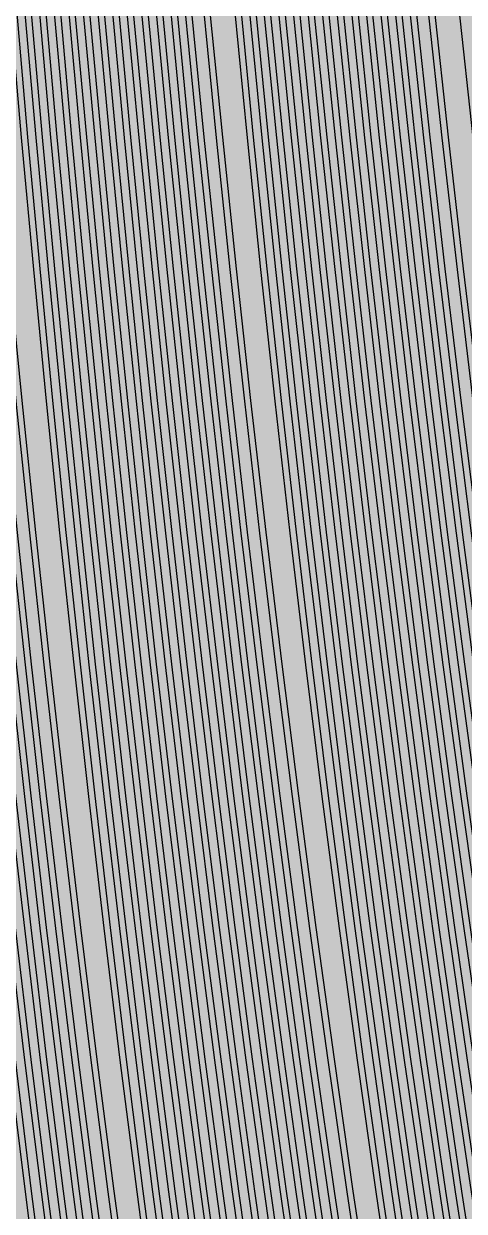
# Model space of a CAD drawing. Header units: metres. Extents: x -7231 to 10969, y -37556 to 1873.
# Drawn here: x 2306 to 2453.3, y -1158.1 to -761.4 of the extents above; entities that cross this region are included whole.
import ezdxf

# ---------------------------------------------------------------- set-up
doc = ezdxf.new("R2010")
doc.units = ezdxf.units.M
doc.layers.add('Metal1', color=4, linetype='CONTINUOUS')
doc.layers.add('Polyimide', color=7, linetype='CONTINUOUS')

msp = doc.modelspace()

# ---------------------------------------------------------------- hatches: boundary and pattern name
at = {"layer": 'Polyimide'}
msp.add_hatch(color=7, dxfattribs=at).paths.add_polyline_path([(4065.69, -468), (4066.67, -501.99), (4068.51, -535.99), (4071.41, -569.99), (4075.54, -603.99), (4081.04, -637.99), (4088.01, -671.99), (4096.52, -705.98), (4106.62, -739.98), (4118.33, -773.98), (4131.63, -807.98), (4146.49, -841.98), (4162.87, -875.98), (4180.68, -909.97), (4199.83, -943.97), (4220.22, -977.97), (4241.73, -1011.97), (4264.21, -1045.97), (4287.52, -1079.96), (4311.51, -1113.96), (4336.01, -1147.96), (4360.86, -1181.96), (4385.88, -1215.96), (4410.89, -1249.96), (4435.74, -1283.95), (4460.24, -1317.95), (4484.23, -1351.95), (4507.54, -1385.95), (4530.02, -1419.95), (4551.53, -1453.94), (4571.92, -1487.94), (4591.07, -1521.94), (4608.88, -1555.94), (4625.26, -1589.94), (4640.12, -1623.94), (4653.42, -1657.93), (4665.13, -1691.93), (4675.23, -1725.93), (4683.74, -1759.93), (4690.71, -1793.93), (4696.21, -1827.93), (4700.34, -1861.92), (4703.24, -1895.92), (4705.08, -1929.92), (4706.06, -1963.92), (4706.44, -1997.92), (4706.5, -2031.91), (4706.5, -4793.02), (4709.95, -4838.39), (4720.22, -4882.71), (4737.08, -4924.98), (4760.13, -4964.2), (4788.85, -4999.49), (4822.58, -5030.03), (4860.53, -5055.12), (4901.85, -5074.18), (4901.85, -5074.18), (4970.68, -5105.23), (5034.7, -5145.26), (5092.76, -5193.54), (5143.8, -5249.19), (5186.89, -5311.2), (5221.24, -5378.44), (5246.23, -5449.69), (5261.41, -5523.66), (5266.5, -5599), (5261.41, -5674.34), (5246.23, -5748.31), (5221.24, -5819.56), (5186.89, -5886.8), (5143.8, -5948.81), (5092.76, -6004.46), (5034.7, -6052.74), (4970.68, -6092.77), (4901.85, -6123.82), (4860.53, -6142.88), (4822.58, -6167.97), (4788.85, -6198.51), (4760.13, -6233.8), (4737.08, -6273.02), (4720.22, -6315.29), (4709.95, -6359.61), (4706.5, -6404.98), (4706.5, -9221.52), (4709.95, -9266.88), (4720.22, -9311.21), (4737.08, -9353.47), (4760.13, -9392.7), (4788.85, -9427.98), (4822.58, -9458.52), (4860.53, -9483.61), (4901.85, -9502.67), (4970.68, -9533.72), (5034.7, -9573.75), (5092.76, -9622.03), (5143.8, -9677.68), (5186.89, -9739.69), (5221.24, -9806.94), (5246.23, -9878.19), (5261.41, -9952.16), (5266.5, -10027.49), (5261.41, -10102.83), (5246.23, -10176.8), (5221.24, -10248.05), (5186.89, -10315.3), (5143.8, -10377.31), (5092.76, -10432.96), (5034.7, -10481.24), (4970.68, -10521.27), (4901.85, -10552.32), (4860.53, -10571.38), (4822.58, -10596.46), (4788.85, -10627), (4760.13, -10662.29), (4737.08, -10701.52), (4720.22, -10743.78), (4709.95, -10788.1), (4706.5, -10833.47), (4706.5, -13650.01), (4709.95, -13695.38), (4720.22, -13739.7), (4737.08, -13781.96), (4760.13, -13821.19), (4788.85, -13856.48), (4822.58, -13887.02), (4860.53, -13912.11), (4901.85, -13931.17), (4970.68, -13962.22), (5034.7, -14002.25), (5092.76, -14050.53), (5143.8, -14106.18), (5186.89, -14168.19), (5221.24, -14235.43), (5246.23, -14306.68), (5261.41, -14380.65), (5266.5, -14455.99), (5261.41, -14531.33), (5246.23, -14605.29), (5221.24, -14676.55), (5186.89, -14743.79), (5143.8, -14805.8), (5092.76, -14861.45), (5034.7, -14909.73), (4970.68, -14949.76), (4901.85, -14980.81), (4860.53, -14999.87), (4822.58, -15024.96), (4788.85, -15055.5), (4760.13, -15090.79), (4737.08, -15130.01), (4720.22, -15172.27), (4709.95, -15216.6), (4706.5, -15261.97), (4706.5, -15455.99), (4720.95, -15750.04), (4764.14, -16041.26), (4835.68, -16326.84), (4934.86, -16604.04), (5060.74, -16870.18), (5212.09, -17122.7), (5387.47, -17359.17), (5585.18, -17577.31), (5803.32, -17775.02), (6039.79, -17950.4), (6292.31, -18101.75), (6558.45, -18227.63), (6835.65, -18326.81), (7121.23, -18398.34), (7412.45, -18441.54), (7706.5, -18455.99), (9969.01, -18455.99), (10047.42, -18459.84), (10125.08, -18471.36), (10201.23, -18490.44), (10275.15, -18516.89), (10346.12, -18550.45), (10413.46, -18590.81), (10476.52, -18637.58), (10534.69, -18690.3), (10587.41, -18748.47), (10634.18, -18811.53), (10674.54, -18878.87), (10708.11, -18949.84), (10734.56, -19023.76), (10753.63, -19099.92), (10765.15, -19177.58), (10769.01, -19255.99), (10769.01, -20895.8), (10730.24, -20951.41), (10694.6, -21009.08), (10662.21, -21068.63), (10633.17, -21129.89), (10607.55, -21192.66), (10585.45, -21256.74), (10566.93, -21321.96), (10552.05, -21388.09), (10540.84, -21454.95), (10533.35, -21522.33), (10529.6, -21590.02), (10529.6, -21657.81), (10533.35, -21725.5), (10540.84, -21792.87), (10552.05, -21859.73), (10566.93, -21925.87), (10585.45, -21991.08), (10607.55, -22055.17), (10633.17, -22117.94), (10662.21, -22179.19), (10694.6, -22238.74), (10730.24, -22296.41), (10769.01, -22352.03), (10769.01, -32454.24), (10728.74, -32510.49), (10691.72, -32568.92), (10658.05, -32629.35), (10627.85, -32691.58), (10601.2, -32755.42), (10578.21, -32820.67), (10558.93, -32887.1), (10543.44, -32954.52), (10531.77, -33022.71), (10523.97, -33091.44), (10520.07, -33160.51), (10520.07, -33229.69), (10523.97, -33298.75), (10531.77, -33367.49), (10543.44, -33435.67), (10558.93, -33503.09), (10578.21, -33569.53), (10601.2, -33634.77), (10627.85, -33698.61), (10658.05, -33760.85), (10691.72, -33821.28), (10728.74, -33879.71), (10769.01, -33935.96), (10769.01, -36556), (10765.15, -36634.41), (10753.63, -36712.07), (10734.56, -36788.23), (10708.11, -36862.15), (10674.54, -36933.12), (10634.18, -37000.46), (10587.41, -37063.51), (10534.69, -37121.69), (10476.52, -37174.41), (10413.46, -37221.18), (10346.12, -37261.54), (10275.15, -37295.1), (10201.23, -37321.55), (10125.08, -37340.63), (10047.42, -37352.15), (9969.01, -37356), (-6231.01, -37356), (-6309.42, -37352.15), (-6387.08, -37340.63), (-6463.23, -37321.55), (-6537.15, -37295.1), (-6608.12, -37261.54), (-6675.46, -37221.18), (-6738.52, -37174.41), (-6796.69, -37121.69), (-6849.41, -37063.51), (-6896.18, -37000.46), (-6936.54, -36933.12), (-6970.11, -36862.15), (-6996.56, -36788.23), (-7015.63, -36712.07), (-7027.15, -36634.41), (-7031.01, -36556), (-7031.01, -33936), (-6990.74, -33879.75), (-6953.7, -33821.31), (-6920.03, -33760.88), (-6889.82, -33698.64), (-6863.18, -33634.8), (-6840.18, -33569.55), (-6820.9, -33503.11), (-6805.4, -33435.69), (-6793.74, -33367.49), (-6785.94, -33298.75), (-6782.03, -33229.68), (-6782.03, -33160.5), (-6785.94, -33091.43), (-6793.74, -33022.69), (-6805.4, -32954.5), (-6820.9, -32887.07), (-6840.18, -32820.63), (-6863.18, -32755.39), (-6889.82, -32691.54), (-6920.03, -32629.3), (-6953.7, -32568.87), (-6990.74, -32510.43), (-7031.01, -32454.18), (-7031.01, -22364.83), (-6990.74, -22308.58), (-6953.7, -22250.14), (-6920.03, -22189.71), (-6889.82, -22127.47), (-6863.18, -22063.62), (-6840.18, -21998.38), (-6820.9, -21931.94), (-6805.4, -21864.51), (-6793.74, -21796.32), (-6785.94, -21727.58), (-6782.03, -21658.51), (-6782.03, -21589.33), (-6785.94, -21520.26), (-6793.74, -21451.52), (-6805.4, -21383.32), (-6820.9, -21315.9), (-6840.18, -21249.46), (-6863.18, -21184.21), (-6889.82, -21120.37), (-6920.03, -21058.13), (-6953.7, -20997.7), (-6990.74, -20939.26), (-7031.01, -20883.01), (-7031.01, -19255.99), (-7027.15, -19177.58), (-7015.63, -19099.92), (-6996.56, -19023.76), (-6970.11, -18949.84), (-6936.54, -18878.87), (-6896.18, -18811.53), (-6849.41, -18748.47), (-6796.69, -18690.3), (-6738.52, -18637.58), (-6675.46, -18590.81), (-6608.12, -18550.45), (-6537.15, -18516.89), (-6463.23, -18490.44), (-6387.08, -18471.36), (-6309.42, -18459.84), (-6231.01, -18455.99), (-3968.5, -18455.99), (-3674.45, -18441.54), (-3383.23, -18398.34), (-3097.65, -18326.81), (-2820.45, -18227.63), (-2554.31, -18101.75), (-2301.79, -17950.4), (-2065.32, -17775.02), (-1847.18, -17577.31), (-1649.47, -17359.17), (-1474.09, -17122.7), (-1322.74, -16870.18), (-1196.86, -16604.04), (-1097.68, -16326.84), (-1026.14, -16041.26), (-982.95, -15750.04), (-968.5, -15455.99), (-968.5, -15261.97), (-971.95, -15216.6), (-982.22, -15172.27), (-999.08, -15130.01), (-1022.13, -15090.79), (-1050.85, -15055.5), (-1084.58, -15024.96), (-1122.53, -14999.87), (-1163.85, -14980.81), (-1232.68, -14949.76), (-1296.7, -14909.73), (-1354.76, -14861.45), (-1405.8, -14805.8), (-1448.89, -14743.79), (-1483.24, -14676.55), (-1508.23, -14605.29), (-1523.41, -14531.33), (-1528.5, -14455.99), (-1523.41, -14380.65), (-1508.23, -14306.68), (-1483.24, -14235.43), (-1448.89, -14168.19), (-1405.8, -14106.18), (-1354.76, -14050.53), (-1296.7, -14002.25), (-1232.68, -13962.22), (-1163.85, -13931.17), (-1122.53, -13912.11), (-1084.58, -13887.02), (-1050.85, -13856.48), (-1022.13, -13821.19), (-999.08, -13781.96), (-982.22, -13739.7), (-971.95, -13695.38), (-968.5, -13650.01), (-968.5, -12309.64), (-971.95, -12264.27), (-982.22, -12219.94), (-999.08, -12177.68), (-1022.13, -12138.46), (-1050.85, -12103.17), (-1084.58, -12072.63), (-1122.53, -12047.54), (-1163.85, -12028.48), (-1232.68, -11997.43), (-1296.7, -11957.4), (-1354.76, -11909.12), (-1405.8, -11853.47), (-1448.89, -11791.46), (-1483.24, -11724.22), (-1508.23, -11652.96), (-1523.41, -11579), (-1528.5, -11503.66), (-1523.41, -11428.32), (-1508.23, -11354.35), (-1483.24, -11283.1), (-1448.89, -11215.86), (-1405.8, -11153.85), (-1354.76, -11098.2), (-1296.7, -11049.92), (-1232.68, -11009.89), (-1163.85, -10978.84), (-1122.53, -10959.78), (-1084.58, -10934.69), (-1050.85, -10904.15), (-1022.13, -10868.86), (-999.08, -10829.63), (-982.22, -10787.37), (-971.95, -10743.05), (-968.5, -10697.68), (-968.5, -9357.31), (-971.95, -9311.94), (-982.22, -9267.62), (-999.08, -9225.35), (-1022.13, -9186.13), (-1050.85, -9150.84), (-1084.58, -9120.3), (-1122.53, -9095.21), (-1163.85, -9076.15), (-1163.85, -9076.15), (-1232.68, -9045.1), (-1296.7, -9005.07), (-1354.76, -8956.79), (-1405.8, -8901.14), (-1448.89, -8839.13), (-1483.24, -8771.89), (-1508.23, -8700.64), (-1523.41, -8626.67), (-1528.5, -8551.33), (-1523.41, -8475.99), (-1508.23, -8402.02), (-1483.24, -8330.77), (-1448.89, -8263.53), (-1405.8, -8201.52), (-1354.76, -8145.87), (-1296.7, -8097.59), (-1232.68, -8057.56), (-1163.85, -8026.51), (-1163.85, -8026.51), (-1122.53, -8007.45), (-1084.58, -7982.36), (-1050.85, -7951.82), (-1022.13, -7916.53), (-999.08, -7877.31), (-982.22, -7835.04), (-971.95, -7790.72), (-968.5, -7745.35), (-968.5, -6404.98), (-971.95, -6359.61), (-982.22, -6315.29), (-999.08, -6273.02), (-1022.13, -6233.8), (-1050.85, -6198.51), (-1084.58, -6167.97), (-1122.53, -6142.88), (-1163.85, -6123.82), (-1163.85, -6123.82), (-1232.68, -6092.77), (-1296.7, -6052.74), (-1354.76, -6004.46), (-1405.8, -5948.81), (-1448.89, -5886.8), (-1483.24, -5819.56), (-1508.23, -5748.31), (-1523.41, -5674.34), (-1528.5, -5599), (-1523.41, -5523.66), (-1508.23, -5449.69), (-1483.24, -5378.44), (-1448.89, -5311.2), (-1405.8, -5249.19), (-1354.76, -5193.54), (-1296.7, -5145.26), (-1232.68, -5105.23), (-1163.85, -5074.18), (-1163.85, -5074.18), (-1122.53, -5055.12), (-1084.58, -5030.03), (-1050.85, -4999.49), (-1022.13, -4964.2), (-999.08, -4924.98), (-982.22, -4882.71), (-971.95, -4838.39), (-968.5, -4793.02), (-968.5, -2031.91), (-968.44, -1997.92), (-968.06, -1963.92), (-967.05, -1929.92), (-965.18, -1895.92), (-962.22, -1861.92), (-958.01, -1827.93), (-952.41, -1793.93), (-945.31, -1759.93), (-936.64, -1725.93), (-926.35, -1691.93), (-914.43, -1657.93), (-900.88, -1623.94), (-885.74, -1589.94), (-869.05, -1555.94), (-850.91, -1521.94), (-831.4, -1487.94), (-810.63, -1453.94), (-788.72, -1419.95), (-765.82, -1385.95), (-742.07, -1351.95), (-717.63, -1317.95), (-692.67, -1283.95), (-667.36, -1249.96), (-641.88, -1215.96), (-616.39, -1181.96), (-591.08, -1147.96), (-566.12, -1113.96), (-541.68, -1079.96), (-517.93, -1045.97), (-495.03, -1011.97), (-473.12, -977.97), (-452.35, -943.97), (-432.84, -909.97), (-414.7, -875.98), (-398.01, -841.98), (-382.87, -807.98), (-369.32, -773.98), (-357.4, -739.98), (-347.11, -705.98), (-338.44, -671.99), (-331.34, -637.99), (-325.74, -603.99), (-321.53, -569.99), (-318.57, -535.99), (-316.7, -501.99), (-315.69, -468), (-315.31, -434), (-315.25, -400), (-315.25, 401), (-315.25, 451), (-315.25, 1644), (-270.25, 1644), (-270.03, 1637.13), (-269.35, 1630.29), (-268.23, 1623.52), (-266.67, 1616.82), (-264.68, 1610.25), (-262.26, 1603.82), (-259.42, 1597.56), (-256.18, 1591.5), (-252.55, 1585.67), (-248.55, 1580.08), (-244.19, 1574.77), (-239.5, 1569.75), (-234.48, 1565.06), (-229.17, 1560.7), (-223.58, 1556.7), (-217.75, 1553.07), (-211.69, 1549.83), (-205.43, 1546.99), (-199, 1544.57), (-192.43, 1542.58), (-185.73, 1541.02), (-178.96, 1539.9), (-172.12, 1539.22), (-165.25, 1539), (-158.38, 1539.22), (-151.54, 1539.9), (-144.77, 1541.02), (-138.07, 1542.58), (-131.5, 1544.57), (-125.07, 1546.99), (-118.81, 1549.83), (-112.75, 1553.07), (-106.92, 1556.7), (-101.33, 1560.7), (-96.02, 1565.06), (-91, 1569.75), (-86.31, 1574.77), (-81.95, 1580.08), (-77.95, 1585.67), (-74.32, 1591.5), (-71.08, 1597.56), (-68.24, 1603.82), (-65.82, 1610.25), (-63.83, 1616.82), (-62.27, 1623.52), (-61.15, 1630.29), (-60.47, 1637.13), (-60.25, 1644), (1853, 1644), (1853, 1573), (3815.25, 1573), (3815.46, 1579.54), (3816.11, 1586.05), (3817.17, 1592.51), (3818.66, 1598.88), (3820.56, 1605.14), (3822.86, 1611.27), (3825.56, 1617.23), (3828.65, 1623), (3832.1, 1628.56), (3835.91, 1633.88), (3840.07, 1638.93), (3844.54, 1643.71), (3849.32, 1648.18), (3854.37, 1652.34), (3859.69, 1656.15), (3865.25, 1659.6), (3871.02, 1662.69), (3876.98, 1665.39), (3883.11, 1667.69), (3889.37, 1669.59), (3895.74, 1671.08), (3902.2, 1672.14), (3908.71, 1672.79), (3915.25, 1673), (3921.79, 1672.79), (3928.3, 1672.14), (3934.76, 1671.08), (3941.13, 1669.59), (3947.39, 1667.69), (3953.52, 1665.39), (3959.48, 1662.69), (3965.25, 1659.6), (3970.81, 1656.15), (3976.13, 1652.34), (3981.18, 1648.18), (3985.96, 1643.71), (3990.43, 1638.93), (3994.59, 1633.88), (3998.4, 1628.56), (4001.85, 1623), (4004.94, 1617.23), (4007.64, 1611.27), (4009.94, 1605.14), (4011.84, 1598.88), (4013.33, 1592.51), (4014.39, 1586.05), (4015.04, 1579.54), (4015.25, 1573), (4065.25, 1573), (4065.25, 451), (4065.25, 401), (4065.25, -400), (4065.31, -434), (4065.69, -468)])

# ---------------------------------------------------------------- linework, layer by layer
at = {"layer": 'Metal1'}
for points in [[(2343.87, -1415.8), (2337.08, -1371.78), (2330.52, -1327.75), (2324.19, -1283.73), (2318.09, -1239.71), (2312.22, -1195.68), (2306.57, -1151.66), (2301.14, -1107.63), (2295.93, -1063.61), (2290.94, -1019.59), (2286.16, -975.56), (2281.59, -931.54), (2277.23, -887.52), (2273.08, -843.49), (2269.13, -799.47), (2265.39, -755.44)], [(2267.38, -755.28), (2271.12, -799.29), (2275.07, -843.31), (2279.22, -887.32), (2283.58, -931.34), (2288.15, -975.35), (2292.93, -1019.37), (2297.92, -1063.38), (2303.13, -1107.39), (2308.55, -1151.41), (2314.2, -1195.42), (2320.07, -1239.44), (2326.17, -1283.45), (2332.5, -1327.46), (2339.05, -1371.48), (2345.84, -1415.49)], [(2349.6, -1415.8), (2342.74, -1371.78), (2336.1, -1327.76), (2329.71, -1283.73), (2323.54, -1239.71), (2317.61, -1195.68), (2311.9, -1151.66), (2306.41, -1107.64), (2301.14, -1063.61), (2296.09, -1019.59), (2291.26, -975.56), (2286.64, -931.54), (2282.23, -887.52), (2278.03, -843.49), (2274.04, -799.47), (2270.26, -755.45)], [(2272.25, -755.28), (2276.04, -799.29), (2280.03, -843.31), (2284.22, -887.32), (2288.63, -931.34), (2293.25, -975.35), (2298.08, -1019.36), (2303.13, -1063.38), (2308.39, -1107.39), (2313.88, -1151.41), (2319.59, -1195.42), (2325.52, -1239.44), (2331.69, -1283.45), (2338.08, -1327.46), (2344.71, -1371.48), (2351.58, -1415.49)], [(2355.34, -1415.81), (2348.39, -1371.78), (2341.69, -1327.76), (2335.23, -1283.73), (2328.99, -1239.71), (2322.99, -1195.69), (2317.22, -1151.66), (2311.67, -1107.64), (2306.35, -1063.61), (2301.25, -1019.59), (2296.36, -975.57), (2291.69, -931.54), (2287.24, -887.52), (2282.99, -843.49), (2278.96, -799.47), (2275.13, -755.45)], [(2277.13, -755.28), (2280.95, -799.29), (2284.98, -843.31), (2289.23, -887.32), (2293.68, -931.34), (2298.35, -975.35), (2303.23, -1019.36), (2308.34, -1063.38), (2313.66, -1107.39), (2319.2, -1151.41), (2324.98, -1195.42), (2330.98, -1239.43), (2337.21, -1283.45), (2343.67, -1327.46), (2350.37, -1371.48), (2357.31, -1415.49)], [(2361.07, -1415.81), (2354.05, -1371.78), (2347.28, -1327.76), (2340.74, -1283.73), (2334.45, -1239.71), (2328.38, -1195.69), (2322.55, -1151.66), (2316.94, -1107.64), (2311.56, -1063.61), (2306.4, -1019.59), (2301.46, -975.57), (2296.74, -931.54), (2292.24, -887.52), (2287.95, -843.49), (2283.87, -799.47), (2280.01, -755.45)], [(2282, -755.28), (2285.87, -799.29), (2289.94, -843.31), (2294.23, -887.32), (2298.73, -931.33), (2303.45, -975.35), (2308.39, -1019.36), (2313.54, -1063.38), (2318.92, -1107.39), (2324.53, -1151.4), (2330.36, -1195.42), (2336.43, -1239.43), (2342.72, -1283.45), (2349.26, -1327.46), (2356.03, -1371.47), (2363.04, -1415.49)], [(2366.8, -1415.81), (2359.71, -1371.79), (2352.87, -1327.76), (2346.26, -1283.74), (2339.9, -1239.71), (2333.77, -1195.69), (2327.87, -1151.66), (2322.2, -1107.64), (2316.77, -1063.62), (2311.55, -1019.59), (2306.56, -975.57), (2301.79, -931.54), (2297.24, -887.52), (2292.91, -843.5), (2288.79, -799.47), (2284.88, -755.45)], [(2286.87, -755.28), (2290.78, -799.29), (2294.9, -843.3), (2299.23, -887.32), (2303.78, -931.33), (2308.55, -975.35), (2313.54, -1019.36), (2318.75, -1063.38), (2324.19, -1107.39), (2329.85, -1151.4), (2335.75, -1195.42), (2341.88, -1239.43), (2348.24, -1283.45), (2354.84, -1327.46), (2361.69, -1371.47), (2368.78, -1415.49)], [(2373.3, -1415.81), (2366.18, -1371.79), (2359.3, -1327.76), (2352.67, -1283.74), (2346.28, -1239.71), (2340.12, -1195.69), (2334.2, -1151.66), (2328.51, -1107.64), (2323.05, -1063.62), (2317.81, -1019.59), (2312.8, -975.57), (2308.01, -931.54), (2303.44, -887.52), (2299.09, -843.5), (2294.95, -799.47), (2291.03, -755.45)], [(2293.02, -755.28), (2296.95, -799.29), (2301.08, -843.3), (2305.43, -887.32), (2310, -931.33), (2314.79, -975.35), (2319.8, -1019.36), (2325.03, -1063.37), (2330.49, -1107.39), (2336.18, -1151.4), (2342.1, -1195.42), (2348.26, -1239.43), (2354.65, -1283.44), (2361.28, -1327.46), (2368.15, -1371.47), (2375.27, -1415.49)], [(2382.32, -1415.81), (2375.32, -1371.78), (2368.56, -1327.76), (2362.04, -1283.73), (2355.76, -1239.71), (2349.7, -1195.69), (2343.88, -1151.66), (2338.29, -1107.64), (2332.92, -1063.61), (2327.77, -1019.59), (2322.84, -975.57), (2318.13, -931.54), (2313.64, -887.52), (2309.36, -843.49), (2305.29, -799.47), (2301.43, -755.45)], [(2303.43, -755.28), (2307.28, -799.29), (2311.35, -843.31), (2315.63, -887.32), (2320.12, -931.33), (2324.83, -975.35), (2329.76, -1019.36), (2334.9, -1063.38), (2340.27, -1107.39), (2345.86, -1151.4), (2351.68, -1195.42), (2357.74, -1239.43), (2364.02, -1283.45), (2370.54, -1327.46), (2377.3, -1371.47), (2384.3, -1415.49)], [(2388.06, -1415.81), (2380.98, -1371.78), (2374.15, -1327.76), (2367.56, -1283.74), (2361.21, -1239.71), (2355.09, -1195.69), (2349.21, -1151.66), (2343.55, -1107.64), (2338.12, -1063.62), (2332.92, -1019.59), (2327.94, -975.57), (2323.18, -931.54), (2318.64, -887.52), (2314.32, -843.5), (2310.21, -799.47), (2306.31, -755.45)], [(2308.3, -755.28), (2312.2, -799.29), (2316.31, -843.3), (2320.63, -887.32), (2325.17, -931.33), (2329.93, -975.35), (2334.91, -1019.36), (2340.11, -1063.38), (2345.54, -1107.39), (2351.19, -1151.4), (2357.07, -1195.42), (2363.19, -1239.43), (2369.54, -1283.45), (2376.13, -1327.46), (2382.96, -1371.47), (2390.03, -1415.49)], [(2393.79, -1415.81), (2386.64, -1371.79), (2379.74, -1327.76), (2373.08, -1283.74), (2366.66, -1239.71), (2360.48, -1195.69), (2354.53, -1151.66), (2348.82, -1107.64), (2343.33, -1063.62), (2338.08, -1019.59), (2333.04, -975.57), (2328.23, -931.54), (2323.65, -887.52), (2319.28, -843.5), (2315.12, -799.47), (2311.18, -755.45)], [(2313.17, -755.28), (2317.11, -799.29), (2321.27, -843.3), (2325.64, -887.32), (2330.22, -931.33), (2335.03, -975.35), (2340.06, -1019.36), (2345.32, -1063.37), (2350.8, -1107.39), (2356.51, -1151.4), (2362.46, -1195.42), (2368.64, -1239.43), (2375.06, -1283.44), (2381.71, -1327.46), (2388.62, -1371.47), (2395.76, -1415.48)], [(2399.52, -1415.81), (2392.3, -1371.79), (2385.32, -1327.76), (2378.59, -1283.74), (2372.11, -1239.71), (2365.86, -1195.69), (2359.86, -1151.67), (2354.08, -1107.64), (2348.54, -1063.62), (2343.23, -1019.59), (2338.15, -975.57), (2333.29, -931.55), (2328.65, -887.52), (2324.23, -843.5), (2320.04, -799.47), (2316.05, -755.45)], [(2318.05, -755.27), (2322.03, -799.29), (2326.22, -843.3), (2330.64, -887.32), (2335.27, -931.33), (2340.13, -975.35), (2345.22, -1019.36), (2350.53, -1063.37), (2356.07, -1107.39), (2361.84, -1151.4), (2367.84, -1195.41), (2374.09, -1239.43), (2380.57, -1283.44), (2387.3, -1327.46), (2394.27, -1371.47), (2401.5, -1415.48)], [(2405.26, -1415.81), (2397.96, -1371.79), (2390.91, -1327.77), (2384.11, -1283.74), (2377.56, -1239.72), (2371.25, -1195.69), (2365.18, -1151.67), (2359.35, -1107.64), (2353.75, -1063.62), (2348.38, -1019.59), (2343.25, -975.57), (2338.34, -931.55), (2333.65, -887.52), (2329.19, -843.5), (2324.95, -799.47), (2320.93, -755.45)], [(2322.92, -755.27), (2326.94, -799.29), (2331.18, -843.3), (2335.64, -887.32), (2340.33, -931.33), (2345.23, -975.34), (2350.37, -1019.36), (2355.73, -1063.37), (2361.33, -1107.39), (2367.16, -1151.4), (2373.23, -1195.41), (2379.54, -1239.43), (2386.09, -1283.44), (2392.89, -1327.45), (2399.93, -1371.47), (2407.23, -1415.48)], [(2410.99, -1415.82), (2403.62, -1371.79), (2396.5, -1327.77), (2389.63, -1283.74), (2383.01, -1239.72), (2376.64, -1195.69), (2370.51, -1151.67), (2364.61, -1107.64), (2358.96, -1063.62), (2353.54, -1019.6), (2348.35, -975.57), (2343.39, -931.55), (2338.66, -887.52), (2334.15, -843.5), (2329.87, -799.48), (2325.8, -755.45)], [(2327.79, -755.27), (2331.86, -799.29), (2336.14, -843.3), (2340.65, -887.31), (2345.38, -931.33), (2350.34, -975.34), (2355.52, -1019.36), (2360.94, -1063.37), (2366.6, -1107.38), (2372.49, -1151.4), (2378.62, -1195.41), (2384.99, -1239.43), (2391.61, -1283.44), (2398.47, -1327.45), (2405.59, -1371.47), (2412.96, -1415.48)], [(2416.73, -1415.82), (2409.28, -1371.79), (2402.09, -1327.77), (2395.15, -1283.74), (2388.46, -1239.72), (2382.02, -1195.69), (2375.83, -1151.67), (2369.88, -1107.65), (2364.17, -1063.62), (2358.69, -1019.6), (2353.45, -975.57), (2348.44, -931.55), (2343.66, -887.52), (2339.11, -843.5), (2334.78, -799.48), (2330.68, -755.45)], [(2332.67, -755.27), (2336.77, -799.29), (2341.1, -843.3), (2345.65, -887.31), (2350.43, -931.33), (2355.44, -975.34), (2360.68, -1019.36), (2366.15, -1063.37), (2371.86, -1107.38), (2377.81, -1151.4), (2384, -1195.41), (2390.44, -1239.42), (2397.13, -1283.44), (2404.06, -1327.45), (2411.25, -1371.46), (2418.7, -1415.48)], [(2422.46, -1415.82), (2414.94, -1371.79), (2407.67, -1327.77), (2400.67, -1283.75), (2393.91, -1239.72), (2387.41, -1195.7), (2381.16, -1151.67), (2375.14, -1107.65), (2369.38, -1063.62), (2363.85, -1019.6), (2358.55, -975.57), (2353.49, -931.55), (2348.66, -887.53), (2344.07, -843.5), (2339.7, -799.48), (2335.55, -755.45)], [(2337.54, -755.27), (2341.69, -799.28), (2346.06, -843.3), (2350.65, -887.31), (2355.48, -931.33), (2360.54, -975.34), (2365.83, -1019.35), (2371.36, -1063.37), (2377.13, -1107.38), (2383.14, -1151.4), (2389.39, -1195.41), (2395.89, -1239.42), (2402.64, -1283.44), (2409.65, -1327.45), (2416.91, -1371.46), (2424.43, -1415.48)], [(2428.19, -1415.82), (2420.6, -1371.8), (2413.26, -1327.77), (2406.19, -1283.75), (2399.37, -1239.72), (2392.8, -1195.7), (2386.48, -1151.67), (2380.41, -1107.65), (2374.58, -1063.62), (2369, -1019.6), (2363.65, -975.58), (2358.54, -931.55), (2353.67, -887.53), (2349.02, -843.5), (2344.61, -799.48), (2340.42, -755.45)], [(2342.42, -755.27), (2346.6, -799.28), (2351.01, -843.3), (2355.66, -887.31), (2360.53, -931.33), (2365.64, -975.34), (2370.98, -1019.35), (2376.57, -1063.37), (2382.39, -1107.38), (2388.46, -1151.39), (2394.78, -1195.41), (2401.34, -1239.42), (2408.16, -1283.43), (2415.23, -1327.45), (2422.57, -1371.46), (2430.16, -1415.47)], [(2433.93, -1415.82), (2426.25, -1371.8), (2418.85, -1327.77), (2411.7, -1283.75), (2404.82, -1239.72), (2398.19, -1195.7), (2391.81, -1151.67), (2385.68, -1107.65), (2379.79, -1063.63), (2374.15, -1019.6), (2368.75, -975.58), (2363.59, -931.55), (2358.67, -887.53), (2353.98, -843.5), (2349.53, -799.48), (2345.3, -755.46)], [(2347.29, -755.27), (2351.52, -799.28), (2355.97, -843.3), (2360.66, -887.31), (2365.58, -931.32), (2370.74, -975.34), (2376.14, -1019.35), (2381.78, -1063.37), (2387.66, -1107.38), (2393.79, -1151.39), (2400.16, -1195.41), (2406.79, -1239.42), (2413.68, -1283.43), (2420.82, -1327.45), (2428.23, -1371.46), (2435.9, -1415.47)], [(2439.66, -1415.82), (2431.91, -1371.8), (2424.44, -1327.77), (2417.22, -1283.75), (2410.27, -1239.72), (2403.57, -1195.7), (2397.13, -1151.68), (2390.94, -1107.65), (2385, -1063.63), (2379.31, -1019.6), (2373.86, -975.58), (2368.65, -931.55), (2363.68, -887.53), (2358.94, -843.5), (2354.44, -799.48), (2350.17, -755.46)], [(2352.16, -755.27), (2356.43, -799.28), (2360.93, -843.3), (2365.66, -887.31), (2370.63, -931.32), (2375.84, -975.34), (2381.29, -1019.35), (2386.98, -1063.36), (2392.92, -1107.38), (2399.11, -1151.39), (2405.55, -1195.41), (2412.24, -1239.42), (2419.2, -1283.43), (2426.41, -1327.45), (2433.88, -1371.46), (2441.63, -1415.47)], [(2445.39, -1415.83), (2437.57, -1371.8), (2430.02, -1327.78), (2422.74, -1283.75), (2415.72, -1239.73), (2408.96, -1195.7), (2402.46, -1151.68), (2396.21, -1107.65), (2390.21, -1063.63), (2384.46, -1019.6), (2378.96, -975.58), (2373.7, -931.55), (2368.68, -887.53), (2363.9, -843.51), (2359.36, -799.48), (2355.05, -755.46)], [(2357.04, -755.27), (2361.35, -799.28), (2365.89, -843.29), (2370.67, -887.31), (2375.68, -931.32), (2380.94, -975.34), (2386.44, -1019.35), (2392.19, -1063.36), (2398.19, -1107.38), (2404.44, -1151.39), (2410.94, -1195.4), (2417.7, -1239.42), (2424.71, -1283.43), (2432, -1327.44), (2439.54, -1371.46), (2447.36, -1415.47)], [(2451.13, -1415.83), (2443.23, -1371.8), (2435.61, -1327.78), (2428.26, -1283.75), (2421.17, -1239.73), (2414.35, -1195.7), (2407.78, -1151.68), (2401.47, -1107.65), (2395.42, -1063.63), (2389.61, -1019.6), (2384.06, -975.58), (2378.75, -931.56), (2373.68, -887.53), (2368.86, -843.51), (2364.27, -799.48), (2359.92, -755.46)], [(2361.91, -755.27), (2366.26, -799.28), (2370.85, -843.29), (2375.67, -887.31), (2380.74, -931.32), (2386.04, -975.33), (2391.6, -1019.35), (2397.4, -1063.36), (2403.45, -1107.38), (2409.76, -1151.39), (2416.32, -1195.4), (2423.15, -1239.42), (2430.23, -1283.43), (2437.58, -1327.44), (2445.2, -1371.46), (2453.09, -1415.47)], [(2457.62, -1415.83), (2449.7, -1371.8), (2442.05, -1327.78), (2434.67, -1283.75), (2427.55, -1239.73), (2420.7, -1195.7), (2414.11, -1151.68), (2407.78, -1107.65), (2401.7, -1063.63), (2395.88, -1019.6), (2390.3, -975.58), (2384.97, -931.56), (2379.88, -887.53), (2375.04, -843.51), (2370.44, -799.48), (2366.07, -755.46)], [(2368.06, -755.27), (2372.43, -799.28), (2377.03, -843.29), (2381.87, -887.31), (2386.96, -931.32), (2392.28, -975.33), (2397.86, -1019.35), (2403.68, -1063.36), (2409.76, -1107.37), (2416.09, -1151.39), (2422.68, -1195.4), (2429.53, -1239.42), (2436.64, -1283.43), (2444.02, -1327.44), (2451.67, -1371.45), (2459.59, -1415.47)], [(2466.65, -1415.83), (2458.84, -1371.8), (2451.31, -1327.78), (2444.04, -1283.75), (2437.03, -1239.73), (2430.28, -1195.7), (2423.79, -1151.68), (2417.55, -1107.65), (2411.57, -1063.63), (2405.83, -1019.6), (2400.34, -975.58), (2395.09, -931.55), (2390.08, -887.53), (2385.31, -843.51), (2380.77, -799.48), (2376.47, -755.46)], [(2378.46, -755.27), (2382.76, -799.28), (2387.3, -843.3), (2392.07, -887.31), (2397.07, -931.32), (2402.32, -975.34), (2407.81, -1019.35), (2413.55, -1063.36), (2419.54, -1107.38), (2425.77, -1151.39), (2432.26, -1195.4), (2439.01, -1239.42), (2446.01, -1283.43), (2453.28, -1327.44), (2460.81, -1371.46), (2468.61, -1415.47)], [(2472.38, -1415.83), (2464.5, -1371.8), (2456.89, -1327.78), (2449.55, -1283.75), (2442.48, -1239.73), (2435.67, -1195.7), (2429.12, -1151.68), (2422.82, -1107.65), (2416.78, -1063.63), (2410.98, -1019.6), (2405.44, -975.58), (2400.14, -931.56), (2395.08, -887.53), (2390.27, -843.51), (2385.69, -799.48), (2381.35, -755.46)], [(2383.34, -755.27), (2387.68, -799.28), (2392.25, -843.29), (2397.07, -887.31), (2402.12, -931.32), (2407.42, -975.34), (2412.97, -1019.35), (2418.76, -1063.36), (2424.8, -1107.38), (2431.1, -1151.39), (2437.65, -1195.4), (2444.46, -1239.42), (2451.53, -1283.43), (2458.86, -1327.44), (2466.47, -1371.46), (2474.35, -1415.47)], [(2478.11, -1415.83), (2470.16, -1371.8), (2462.48, -1327.78), (2455.07, -1283.75), (2447.93, -1239.73), (2441.06, -1195.7), (2434.44, -1151.68), (2428.09, -1107.65), (2421.99, -1063.63), (2416.14, -1019.61), (2410.54, -975.58), (2405.19, -931.56), (2400.09, -887.53), (2395.22, -843.51), (2390.6, -799.48), (2386.22, -755.46)], [(2388.21, -755.27), (2392.59, -799.28), (2397.21, -843.29), (2402.07, -887.31), (2407.18, -931.32), (2412.52, -975.33), (2418.12, -1019.35), (2423.97, -1063.36), (2430.07, -1107.37), (2436.42, -1151.39), (2443.03, -1195.4), (2449.91, -1239.41), (2457.05, -1283.43), (2464.45, -1327.44), (2472.13, -1371.45), (2480.08, -1415.47)], [(2483.85, -1415.83), (2475.82, -1371.81), (2468.07, -1327.78), (2460.59, -1283.76), (2453.38, -1239.73), (2446.44, -1195.71), (2439.77, -1151.68), (2433.35, -1107.66), (2427.19, -1063.63), (2421.29, -1019.61), (2415.64, -975.58), (2410.24, -931.56), (2405.09, -887.53), (2400.18, -843.51), (2395.52, -799.48), (2391.09, -755.46)], [(2393.08, -755.26), (2397.51, -799.28), (2402.17, -843.29), (2407.08, -887.31), (2412.23, -931.32), (2417.63, -975.33), (2423.27, -1019.35), (2429.18, -1063.36), (2435.33, -1107.37), (2441.74, -1151.39), (2448.42, -1195.4), (2455.36, -1239.41), (2462.56, -1283.43), (2470.04, -1327.44), (2477.79, -1371.45), (2485.81, -1415.47)], [(2489.58, -1415.83), (2481.48, -1371.81), (2473.66, -1327.78), (2466.11, -1283.76), (2458.83, -1239.73), (2451.83, -1195.71), (2445.09, -1151.68), (2438.62, -1107.66), (2432.4, -1063.63), (2426.45, -1019.61), (2420.74, -975.58), (2415.29, -931.56), (2410.09, -887.53), (2405.14, -843.51), (2400.43, -799.48), (2395.97, -755.46)], [(2397.96, -755.26), (2402.42, -799.28), (2407.13, -843.29), (2412.08, -887.3), (2417.28, -931.32), (2422.73, -975.33), (2428.43, -1019.35), (2434.38, -1063.36), (2440.6, -1107.37), (2447.07, -1151.39), (2453.81, -1195.4), (2460.81, -1239.41), (2468.08, -1283.42), (2475.63, -1327.44), (2483.45, -1371.45), (2491.55, -1415.46)], [(2495.32, -1415.83), (2487.14, -1371.81), (2479.24, -1327.78), (2471.63, -1283.76), (2464.29, -1239.73), (2457.22, -1195.71), (2450.42, -1151.68), (2443.88, -1107.66), (2437.61, -1063.63), (2431.6, -1019.61), (2425.84, -975.58), (2420.34, -931.56), (2415.1, -887.53), (2410.1, -843.51), (2405.35, -799.49), (2400.84, -755.46)], [(2402.83, -755.26), (2407.34, -799.28), (2412.09, -843.29), (2417.08, -887.3), (2422.33, -931.32), (2427.83, -975.33), (2433.58, -1019.34), (2439.59, -1063.36), (2445.86, -1107.37), (2452.39, -1151.38), (2459.19, -1195.4), (2466.26, -1239.41), (2473.6, -1283.42), (2481.21, -1327.44), (2489.11, -1371.45), (2497.28, -1415.46)], [(2501.05, -1415.84), (2492.8, -1371.81), (2484.83, -1327.78), (2477.14, -1283.76), (2469.74, -1239.73), (2462.6, -1195.71), (2455.74, -1151.68), (2449.15, -1107.66), (2442.82, -1063.63), (2436.75, -1019.61), (2430.95, -975.59), (2425.4, -931.56), (2420.1, -887.54), (2415.06, -843.51), (2410.26, -799.49), (2405.72, -755.46)], [(2407.71, -755.26), (2412.25, -799.28), (2417.04, -843.29), (2422.09, -887.3), (2427.38, -931.32), (2432.93, -975.33), (2438.73, -1019.34), (2444.8, -1063.36), (2451.13, -1107.37), (2457.72, -1151.38), (2464.58, -1195.4), (2471.71, -1239.41), (2479.12, -1283.42), (2486.8, -1327.43), (2494.76, -1371.45), (2503.01, -1415.46)], [(2506.78, -1415.84), (2498.46, -1371.81), (2490.42, -1327.79), (2482.66, -1283.76), (2475.19, -1239.74), (2467.99, -1195.71), (2461.07, -1151.69), (2454.41, -1107.66), (2448.03, -1063.64), (2441.91, -1019.61), (2436.05, -975.59), (2430.45, -931.56), (2425.1, -887.54), (2420.01, -843.51), (2415.18, -799.49), (2410.59, -755.46)], [(2412.58, -755.26), (2417.17, -799.27), (2422, -843.29), (2427.09, -887.3), (2432.43, -931.31), (2438.03, -975.33), (2443.89, -1019.34), (2450.01, -1063.35), (2456.39, -1107.37), (2463.04, -1151.38), (2469.97, -1195.39), (2477.16, -1239.41), (2484.63, -1283.42), (2492.39, -1327.43), (2500.42, -1371.45), (2508.75, -1415.46)], [(2512.52, -1415.84), (2504.12, -1371.81), (2496.01, -1327.79), (2488.18, -1283.76), (2480.64, -1239.74), (2473.38, -1195.71), (2466.39, -1151.69), (2459.68, -1107.66), (2453.24, -1063.64), (2447.06, -1019.61), (2441.15, -975.59), (2435.5, -931.56), (2430.11, -887.54), (2424.97, -843.51), (2420.09, -799.49), (2415.46, -755.46)], [(2417.45, -755.26), (2422.08, -799.27), (2426.96, -843.29), (2432.09, -887.3), (2437.48, -931.31), (2443.13, -975.33), (2449.04, -1019.34), (2455.22, -1063.35), (2461.66, -1107.37), (2468.37, -1151.38), (2475.35, -1195.39), (2482.61, -1239.41), (2490.15, -1283.42), (2497.97, -1327.43), (2506.08, -1371.44), (2514.48, -1415.46)], [(2518.25, -1415.84), (2509.77, -1371.81), (2501.59, -1327.79), (2493.7, -1283.76), (2486.09, -1239.74), (2478.76, -1195.71), (2471.72, -1151.69), (2464.94, -1107.66), (2458.45, -1063.64), (2452.21, -1019.61), (2446.25, -975.59), (2440.55, -931.56), (2435.11, -887.54), (2429.93, -843.51), (2425.01, -799.49), (2420.34, -755.46)], [(2422.33, -755.26), (2426.99, -799.27), (2431.92, -843.29), (2437.1, -887.3), (2442.53, -931.31), (2448.23, -975.33), (2454.2, -1019.34), (2460.42, -1063.35), (2466.92, -1107.37), (2473.69, -1151.38), (2480.74, -1195.39), (2488.06, -1239.4), (2495.67, -1283.42), (2503.56, -1327.43), (2511.74, -1371.44), (2520.21, -1415.46)], [(2523.98, -1415.84), (2515.43, -1371.82), (2507.18, -1327.79), (2499.22, -1283.77), (2491.54, -1239.74), (2484.15, -1195.72), (2477.04, -1151.69), (2470.21, -1107.66), (2463.65, -1063.64), (2457.37, -1019.61), (2451.35, -975.59), (2445.6, -931.56), (2440.11, -887.54), (2434.89, -843.52), (2429.92, -799.49), (2425.21, -755.47)], [(2427.2, -755.26), (2431.91, -799.27), (2436.88, -843.29), (2442.1, -887.3), (2447.59, -931.31), (2453.33, -975.32), (2459.35, -1019.34), (2465.63, -1063.35), (2472.19, -1107.36), (2479.02, -1151.38), (2486.13, -1195.39), (2493.51, -1239.4), (2501.19, -1283.42), (2509.15, -1327.43), (2517.4, -1371.44), (2525.95, -1415.45)], [(2529.72, -1415.84), (2521.09, -1371.82), (2512.77, -1327.79), (2504.74, -1283.77), (2496.99, -1239.74), (2489.54, -1195.72), (2482.37, -1151.69), (2475.48, -1107.67), (2468.86, -1063.64), (2462.52, -1019.62), (2456.45, -975.59), (2450.65, -931.57), (2445.12, -887.54), (2439.85, -843.52), (2434.84, -799.49), (2430.08, -755.47)], [(2432.07, -755.26), (2436.82, -799.27), (2441.83, -843.28), (2447.1, -887.3), (2452.64, -931.31), (2458.44, -975.32), (2464.5, -1019.34), (2470.84, -1063.35), (2477.45, -1107.36), (2484.34, -1151.38), (2491.51, -1195.39), (2498.96, -1239.4), (2506.7, -1283.41), (2514.73, -1327.43), (2523.06, -1371.44), (2531.68, -1415.45)], [(2535.45, -1415.84), (2526.75, -1371.82), (2518.35, -1327.79), (2510.25, -1283.77), (2502.44, -1239.74), (2494.93, -1195.72), (2487.69, -1151.69), (2480.74, -1107.67), (2474.07, -1063.64), (2467.68, -1019.62), (2461.55, -975.59), (2455.7, -931.57), (2450.12, -887.54), (2444.81, -843.52), (2439.75, -799.49), (2434.96, -755.47)], [(2436.95, -755.26), (2441.74, -799.27), (2446.79, -843.28), (2452.11, -887.3), (2457.69, -931.31), (2463.54, -975.32), (2469.66, -1019.34), (2476.05, -1063.35), (2482.72, -1107.36), (2489.67, -1151.37), (2496.9, -1195.39), (2504.42, -1239.4), (2512.22, -1283.41), (2520.32, -1327.43), (2528.72, -1371.44), (2537.41, -1415.45)], [(2541.94, -1415.85), (2533.22, -1371.82), (2524.79, -1327.79), (2516.66, -1283.77), (2508.83, -1239.74), (2501.28, -1195.72), (2494.02, -1151.69), (2487.05, -1107.67), (2480.35, -1063.64), (2473.94, -1019.62), (2467.8, -975.59), (2461.92, -931.57), (2456.32, -887.54), (2450.99, -843.52), (2445.92, -799.49), (2441.11, -755.47)], [(2443.1, -755.26), (2447.91, -799.27), (2452.97, -843.28), (2458.31, -887.3), (2463.91, -931.31), (2469.78, -975.32), (2475.92, -1019.34), (2482.33, -1063.35), (2489.02, -1107.36), (2496, -1151.37), (2503.25, -1195.39), (2510.8, -1239.4), (2518.63, -1283.41), (2526.76, -1327.43), (2535.18, -1371.44), (2543.9, -1415.45)], [(2550.97, -1415.84), (2542.36, -1371.82), (2534.05, -1327.79), (2526.03, -1283.77), (2518.3, -1239.74), (2510.86, -1195.72), (2503.7, -1151.69), (2496.82, -1107.67), (2490.22, -1063.64), (2483.89, -1019.62), (2477.83, -975.59), (2472.04, -931.57), (2466.52, -887.54), (2461.26, -843.52), (2456.25, -799.49), (2451.51, -755.47)]]:
    msp.add_lwpolyline(points, dxfattribs=at)

doc.saveas('drawing.dxf')
